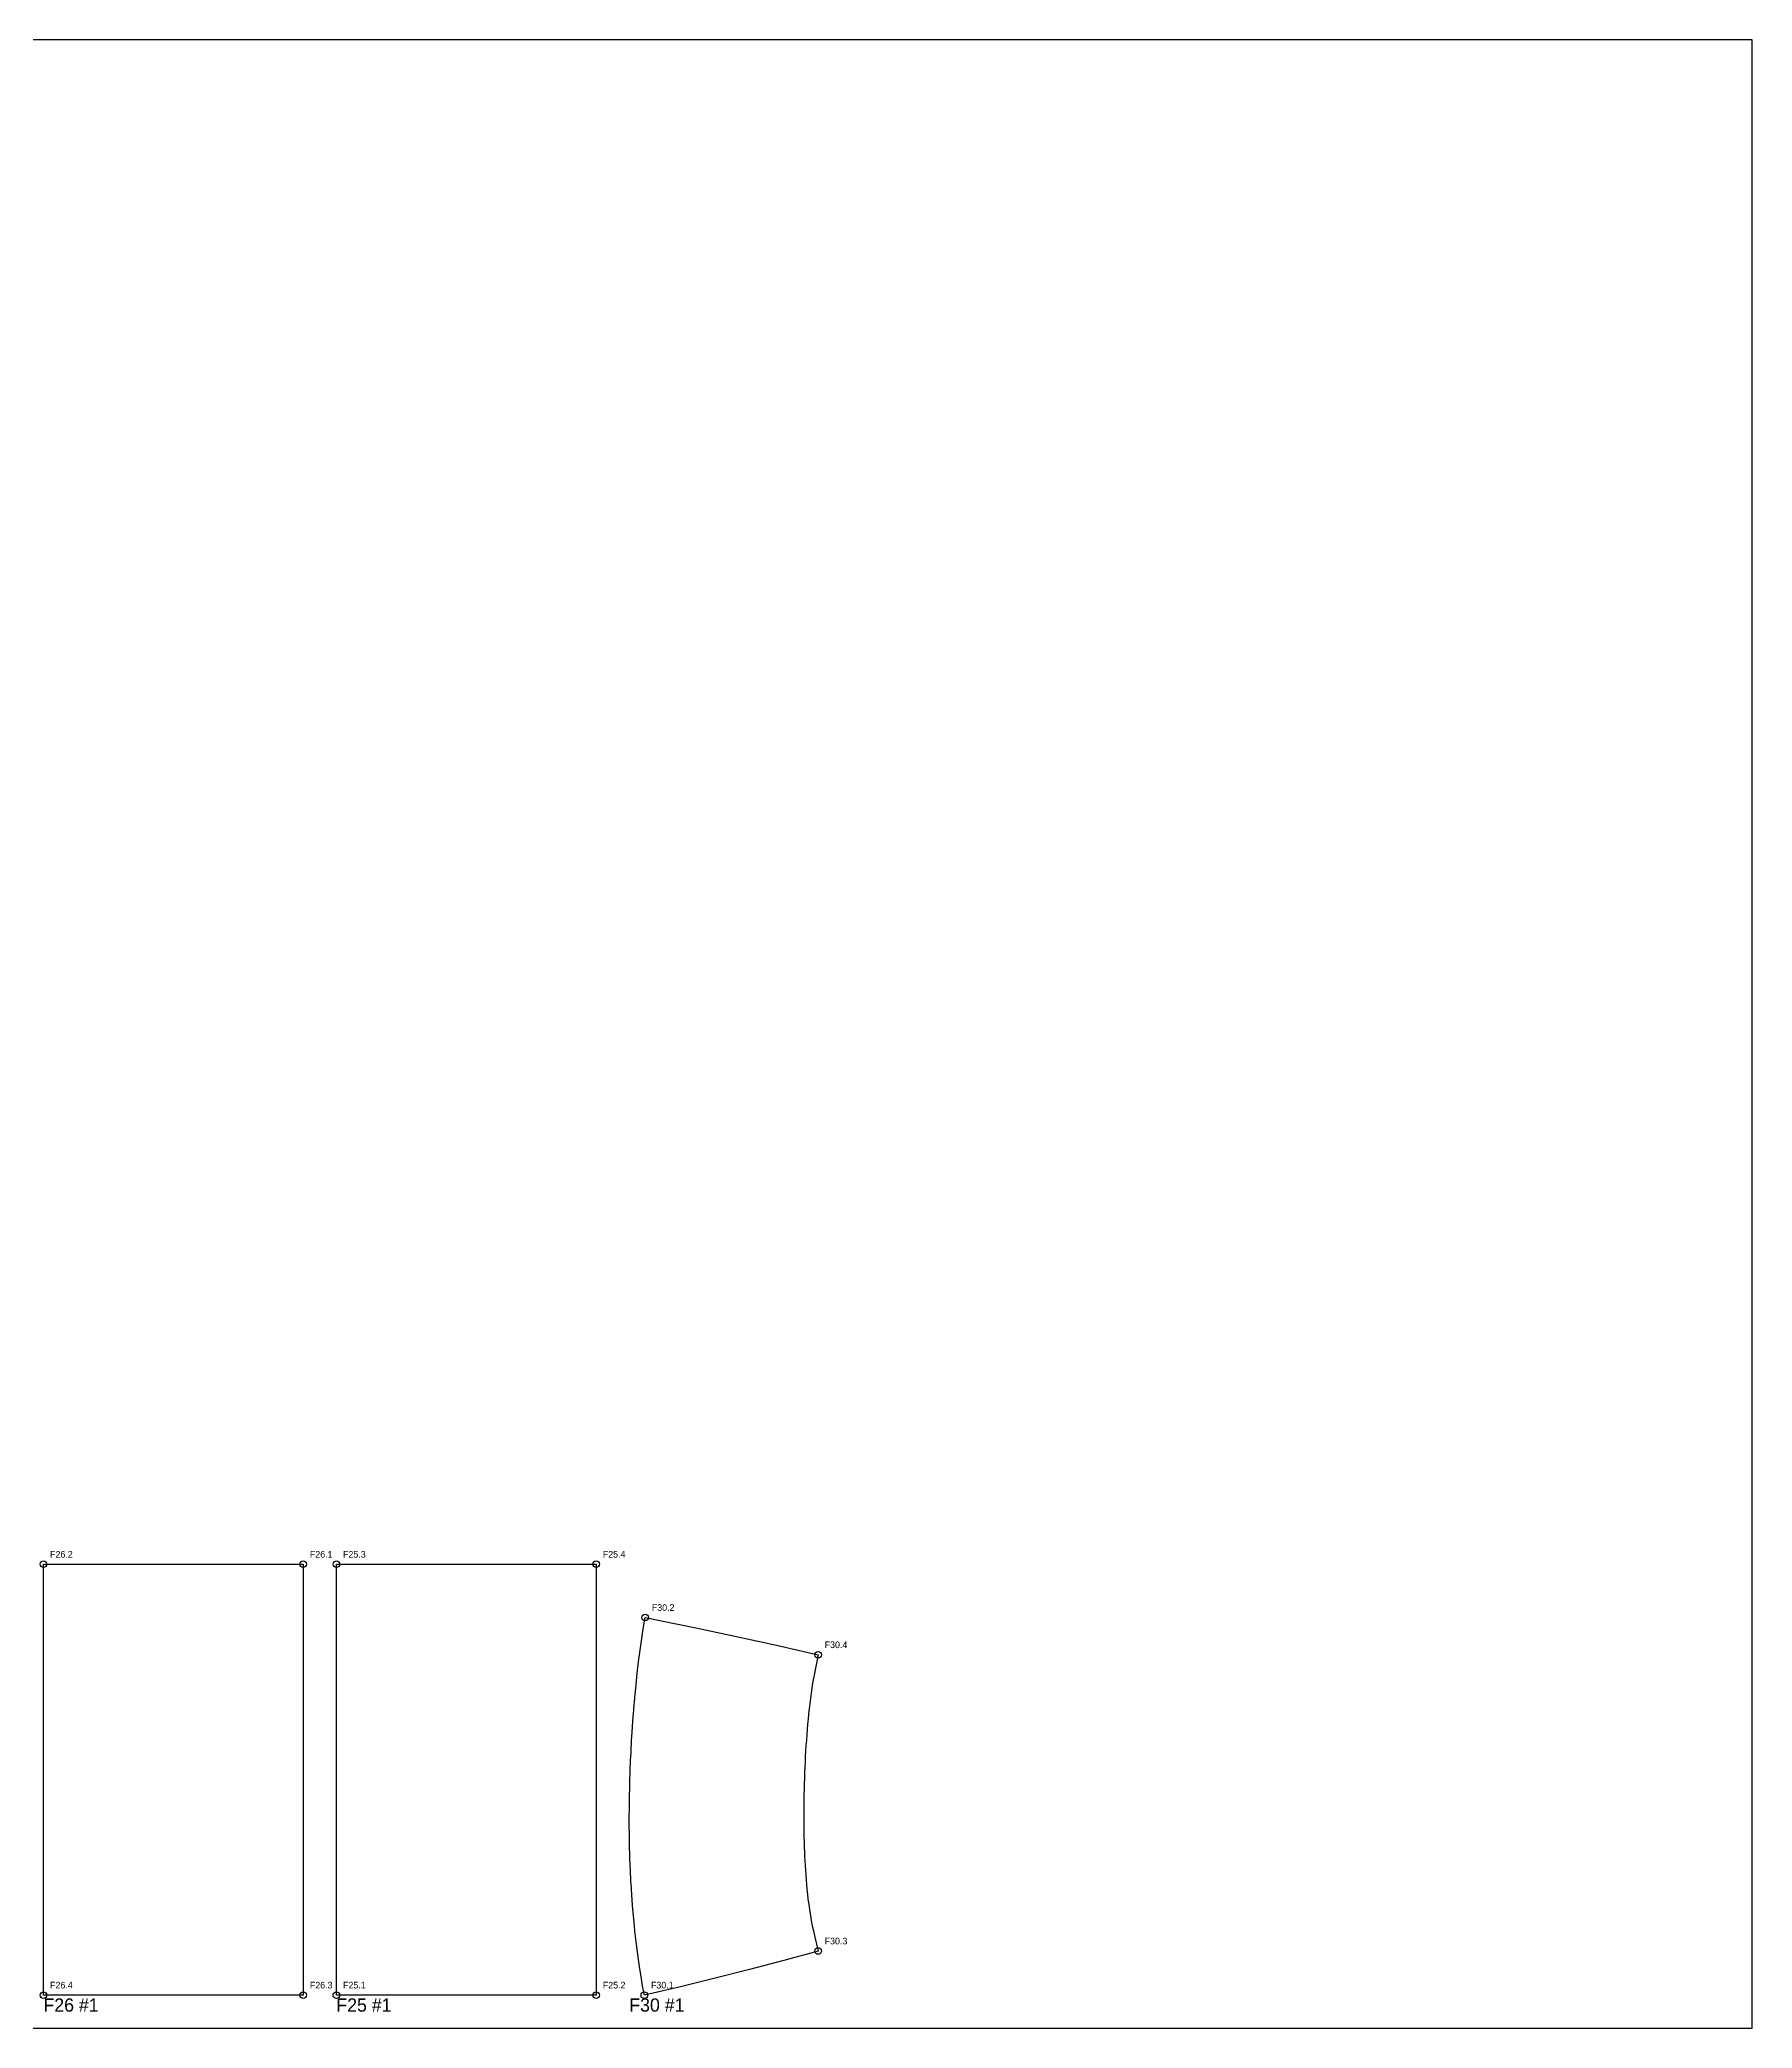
# Model space of a CAD drawing. Header units: millimetres. Extents: x 0 to 1000, y 0 to 600.
# Drawn here: x 483 to 1000, y 0 to 600 of the extents above; entities that cross this region are included whole.
import ezdxf

# ---------------------------------------------------------------- set-up
doc = ezdxf.new("R2010")
doc.units = ezdxf.units.MM
for name, color, linetype in [('CUT', 7, 'Continuous'), ('LABEL', 3, 'Continuous'), ('REFERENCE', 3, 'Continuous'), ('SHEET_NONCUT', 8, 'Continuous')]:
    doc.layers.add(name, color=color, linetype=linetype)

msp = doc.modelspace()

# ---------------------------------------------------------------- linework, layer by layer
at = {"layer": 'CUT'}
for points in [[(562.67, 10), (560.49, 10), (558.3, 10), (556.1, 10), (553.88, 10), (551.63, 10), (549.35, 10), (547.04, 10), (544.71, 10), (542.36, 10), (539.97, 10), (536.75, 10), (533.08, 10), (529.36, 10), (525.61, 10), (521.84, 10), (518.06, 10), (514.3, 10), (510.56, 10), (506.85, 10), (503.2, 10), (499.62, 10), (496.11, 10), (492.7, 10), (489.4, 10), (486.8, 10), (484.27, 10), (484.27, 140), (488.98, 140), (492.98, 140), (496.36, 140), (499.4, 140), (503.55, 140), (508.32, 140), (513.17, 140), (518.06, 140), (522.98, 140), (527.87, 140), (532.73, 140), (537.5, 140), (541.72, 140), (545.45, 140), (548.75, 140), (551.67, 140), (554.26, 140), (556.56, 140), (558.85, 140), (560.76, 140), (562.67, 140)], [(651.08, 10), (648.9, 10), (646.71, 10), (644.5, 10), (642.28, 10), (640.03, 10), (637.75, 10), (635.45, 10), (633.12, 10), (630.76, 10), (628.38, 10), (625.16, 10), (621.48, 10), (617.77, 10), (614.01, 10), (610.24, 10), (606.47, 10), (602.7, 10), (598.96, 10), (595.26, 10), (591.61, 10), (588.02, 10), (584.52, 10), (581.1, 10), (577.8, 10), (575.21, 10), (572.67, 10), (572.68, 140), (575.35, 140), (578.01, 140), (581.95, 140), (586.81, 140), (591.69, 140), (596.6, 140), (601.48, 140), (606.34, 140), (611.2, 140), (615.52, 140), (618.78, 140), (622.06, 140), (625.33, 140), (628.58, 140), (631.47, 140), (633.64, 140), (635.81, 140), (638, 140), (640.19, 140), (642.37, 140), (644.54, 140), (646.71, 140), (648.88, 140), (651.08, 140)], [(718.05, 112.7), (717.36, 109.18), (716.95, 107.08), (716.68, 105.65), (716.42, 104.13), (716.18, 102.6), (715.95, 101.07), (715.75, 99.52), (715.55, 97.98), (715.38, 96.42), (715.21, 94.85), (715.06, 93.28), (714.91, 91.7), (714.77, 90.11), (714.64, 88.51), (714.52, 86.91), (714.41, 85.29), (714.31, 83.67), (714.21, 82.04), (714.13, 80.4), (714.05, 78.76), (713.98, 77.11), (713.91, 75.45), (713.87, 73.79), (713.83, 72.12), (713.8, 70.45), (713.77, 68.78), (713.75, 67.11), (713.73, 64.83), (713.74, 62.53), (713.74, 61.08), (713.76, 59.36), (713.79, 57.84), (713.84, 56.15), (713.88, 54.52), (713.93, 53.24), (713.99, 51.91), (714.06, 50.53), (714.13, 49.13), (714.22, 47.7), (714.32, 46.25), (714.43, 44.79), (714.55, 43.33), (714.69, 41.87), (714.85, 40.41), (715.01, 38.97), (715.22, 37.39), (715.47, 35.68), (715.74, 34.01), (716.01, 32.5), (716.32, 30.89), (716.63, 29.37), (717.07, 27.46), (718.05, 23.3), (707.72, 20.48), (697.35, 17.73), (686.95, 15.08), (676.53, 12.54), (665.62, 10), (665.1, 12.78), (664.62, 15.57), (664.23, 17.97), (663.81, 20.71), (663.21, 25.41), (663.11, 26.11), (663.04, 26.87), (662.76, 29.32), (662.61, 30.93), (662.06, 37.01), (661.74, 41.93), (661.61, 43.64), (661.59, 44.08), (661.4, 48.04), (661.37, 48.86), (661.27, 51.72), (661.21, 53.2), (661.19, 53.95), (661.17, 55.62), (661.11, 58.34), (661.1, 59.27), (661.08, 60.25), (661.08, 62.03), (661.08, 62.43), (661.08, 62.63), (661.08, 62.69), (661.08, 62.72), (661.11, 67.53), (661.11, 68.17), (661.13, 68.67), (661.15, 69.8), (661.2, 72.74), (661.21, 73.4), (661.24, 74.27), (661.34, 77.66), (661.48, 81.1), (661.51, 81.69), (661.6, 83.39), (661.67, 84.83), (661.7, 85.49), (661.79, 87.02), (661.85, 87.97), (662.26, 94.06), (662.31, 94.75), (662.43, 96.19), (662.44, 96.4), (662.71, 99.58), (662.82, 100.76), (663.01, 102.6), (663.34, 105.92), (663.57, 108.01), (663.98, 111.33), (664.14, 112.63), (664.25, 113.4), (664.45, 114.76), (664.96, 118.35), (665.31, 120.54), (665.5, 121.71), (665.88, 123.94), (670.31, 123.04), (681.64, 120.71), (692.96, 118.29), (705.52, 115.54)]]:
    msp.add_lwpolyline(points, close=True, dxfattribs=at)
at = {"layer": 'REFERENCE'}
for centre in [(484.27, 140), (562.67, 140), (572.68, 140), (651.08, 140), (665.88, 123.94), (718.05, 112.7), (718.05, 23.3), (484.27, 10), (562.67, 10), (572.67, 10), (651.08, 10), (665.62, 10)]:
    msp.add_circle(centre, 1, dxfattribs=at)
at = {"layer": 'SHEET_NONCUT'}
msp.add_lwpolyline([(0, 0), (1000, 0), (1000, 600), (0, 600)], close=True, dxfattribs=at)

# ---------------------------------------------------------------- texts
at = {"layer": 'LABEL'}
for s, p in [('F26 #1', (484.27, 5)), ('F25 #1', (572.67, 5)), ('F30 #1', (661.08, 5))]:
    msp.add_text(s, height=4, dxfattribs=at).set_placement(p)
at = {"layer": 'REFERENCE'}
for s, p in [('F26.2', (486.27, 142)), ('F26.1', (564.67, 142)), ('F25.3', (574.68, 142)), ('F25.4', (653.08, 142)), ('F30.2', (667.88, 125.94)), ('F30.4', (720.05, 114.7)), ('F30.3', (720.05, 25.3)), ('F26.4', (486.27, 12)), ('F26.3', (564.67, 12)), ('F25.1', (574.67, 12)), ('F25.2', (653.08, 12)), ('F30.1', (667.62, 12))]:
    msp.add_text(s, height=2, dxfattribs=at).set_placement(p)

doc.saveas('drawing.dxf')
